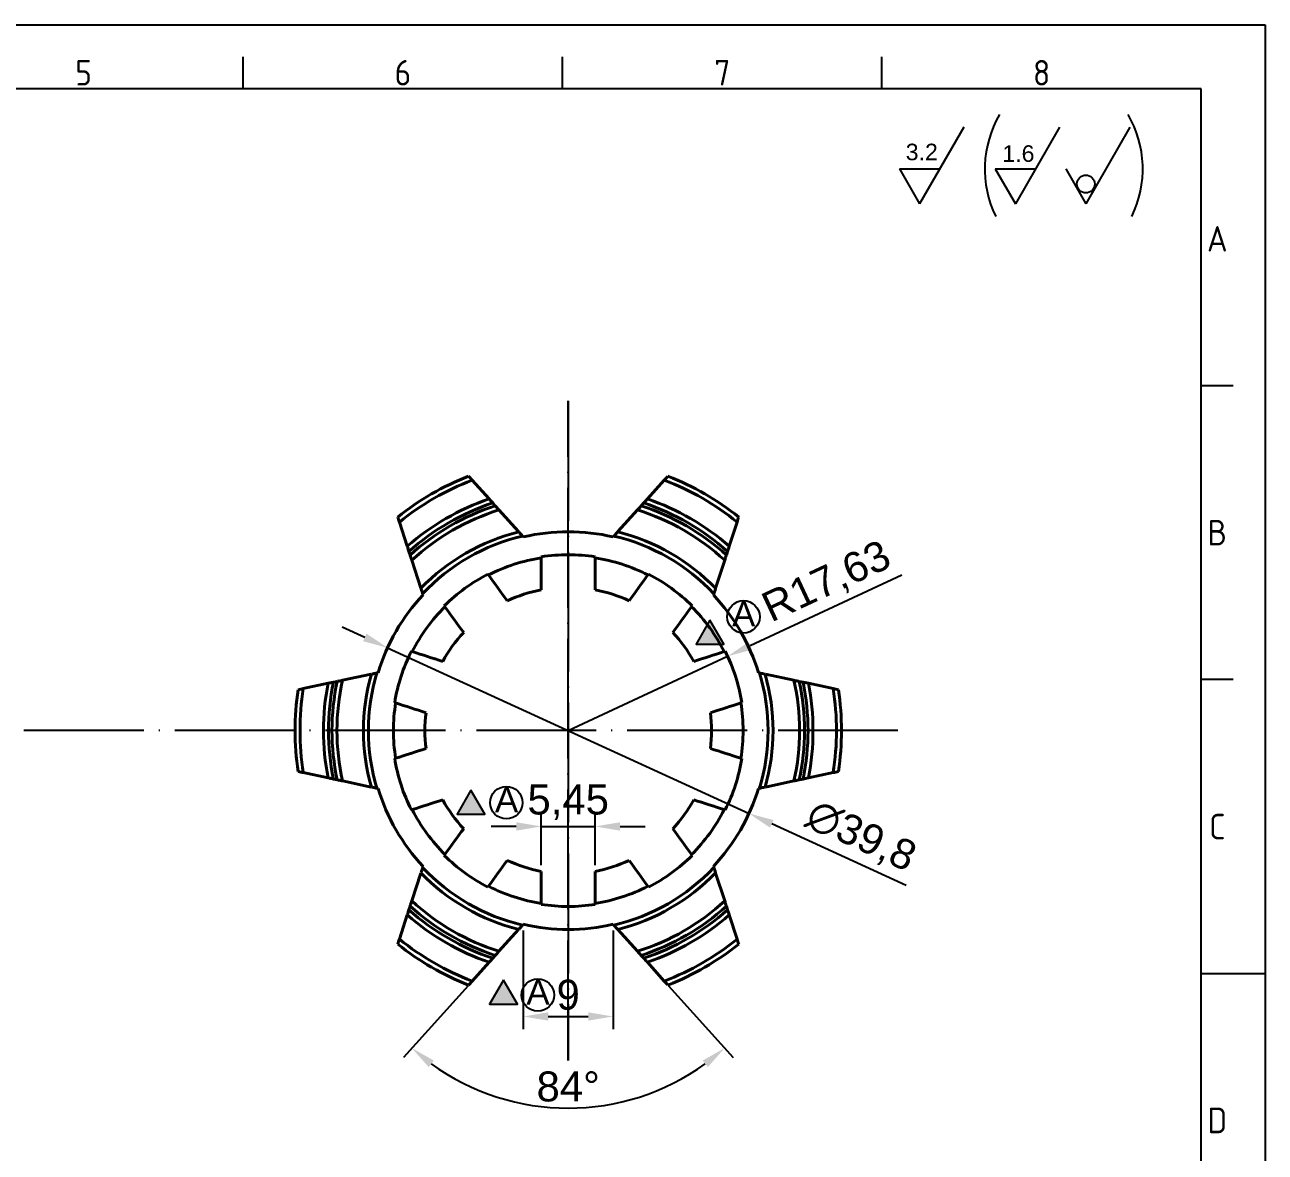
# Model space of a CAD drawing. Header units: millimetres. Extents: x 2521 to 2789, y 1164 to 1354.
# Drawn here: x 2664.9 to 2789.1, y 1241.3 to 1354.2 of the extents above; entities that cross this region are included whole.
import ezdxf
from ezdxf.enums import TextEntityAlignment as Align

# ---------------------------------------------------------------- set-up
doc = ezdxf.new("R2010")
doc.units = ezdxf.units.MM
doc.linetypes.add('ACAD_ISO04W100', pattern=[30, 24, -3, 0, -3])
doc.linetypes.add('ACAD_ISO05W100', pattern=[33, 24, -3, 0, -3, 0, -3])
for name, color, linetype, lineweight in [('AM_0', 7, 'Continuous', 40), ('AM_4', 1, 'ACAD_ISO04W100', 25), ('AM_5', 3, 'Continuous', 25), ('AM_BOR', 2, 'ACAD_ISO05W100', 35)]:
    doc.layers.add(name, color=color, linetype=linetype, lineweight=lineweight)
doc.styles.add('ACISOTS', font='isocp.shx', dxfattribs={"height": 1})
doc.styles.get("Standard").update_dxf_attribs({"font": 'arial.ttf'})
doc.dimstyles.new('ISO-25', dxfattribs={"dimtxt": 3, "dimasz": 2.5, "dimexe": 1.25, "dimexo": 0.625, "dimtad": 1, "dimtxsty": 'Standard', "dimcen": 2.5, "dimadec": 0, "dimazin": 0, "dimtfac": 1, "dimtmove": 0, "dimatfit": 3, "dimfxl": 1, "dimarcsym": 0})

# ---------------------------------------------------------------- blocks, each defined once
blk = doc.blocks.new('A3 ZTL')
for p, q in [((401.17, 280.82), (19.57, 280.82)), ((401.17, 9.78), (401.17, 280.82))]:
    blk.add_line(p, q)
at = {"layer": 'AM_BOR', "color": 135, "linetype": 'Continuous', "lineweight": 25}
for p, q in [((0, 290.61), (410.96, 290.61)), ((410.96, 290.61), (410.96, 0))]:
    blk.add_line(p, q, dxfattribs=at)
at = {"layer": 'AM_BOR', "color": 135, "lineweight": 25}
for p, q in [((254.4, 280.82), (254.4, 285.71)), ((303.33, 280.82), (303.33, 285.71)), ((352.25, 280.82), (352.25, 285.71)), ((406.07, 235.32), (401.17, 235.32)), ((406.07, 190.31), (401.17, 190.31)), ((401.17, 145.3), (410.96, 145.3))]:
    blk.add_line(p, q, dxfattribs=at)
at = {"layer": 'AM_BOR', "color": 135, "lineweight": 25, "style": 'ACISOTS'}
for s, p in [('5', (229.94, 283.27)), ('6', (278.86, 283.27)), ('7', (327.79, 283.27)), ('8', (376.71, 283.27)), ('A', (403.62, 257.83)), ('B', (403.62, 212.82)), ('C', (403.62, 167.81)), ('D', (403.62, 122.8))]:
    blk.add_text(s, height=3.91, dxfattribs=at).set_placement(p, align=Align.MIDDLE)
blk = doc.blocks.new('*D17')
at = {"layer": 'AM_5', "color": 0, "lineweight": -2, "transparency": 16777216}
for p, q in [((2714.83, 1263.52), (2714.83, 1253.67)), ((2723.83, 1263.52), (2723.83, 1253.67)), ((2717.33, 1254.92), (2721.33, 1254.92))]:
    blk.add_line(p, q, dxfattribs=at)
at = {"layer": 'AM_5', "color": 0, "transparency": 16777216}
for points in [[(2717.33, 1255.34), (2717.33, 1254.51), (2714.83, 1254.92)], [(2721.33, 1255.34), (2721.33, 1254.51), (2723.83, 1254.92)]]:
    blk.add_solid(points, dxfattribs=at)
at = {"layer": 'Defpoints', "color": 0, "transparency": 16777216}
for p in [(2714.83, 1264.15), (2723.83, 1264.15), (2723.83, 1254.92)]:
    blk.add_point(p, dxfattribs=at)
at = {"layer": 'AM_5', "color": 0, "transparency": 16777216, "insert": (2719.33, 1257.08), "char_height": 3, "attachment_point": 5}
blk.add_mtext('9', dxfattribs=at)
blk = doc.blocks.new('*D18')
at = {"layer": 'AM_5', "color": 0, "lineweight": -2, "transparency": 16777216}
for p, q in [((2716.63, 1270.06), (2716.63, 1275.19)), ((2722.03, 1270.06), (2722.03, 1275.19)), ((2714.13, 1273.94), (2711.63, 1273.94)), ((2716.63, 1273.94), (2722.03, 1273.94)), ((2724.53, 1273.94), (2727.03, 1273.94))]:
    blk.add_line(p, q, dxfattribs=at)
at = {"layer": 'AM_5', "color": 0, "transparency": 16777216}
for points in [[(2714.13, 1274.36), (2714.13, 1273.52), (2716.63, 1273.94)], [(2724.53, 1274.36), (2724.53, 1273.52), (2722.03, 1273.94)]]:
    blk.add_solid(points, dxfattribs=at)
at = {"layer": 'Defpoints', "color": 0, "transparency": 16777216}
for p in [(2722.03, 1273.94), (2716.63, 1269.44), (2722.03, 1269.44)]:
    blk.add_point(p, dxfattribs=at)
at = {"layer": 'AM_5', "color": 0, "transparency": 16777216, "insert": (2719.33, 1276.36), "char_height": 3, "attachment_point": 5}
blk.add_mtext('5,45', dxfattribs=at)
blk = doc.blocks.new('*D19')
at = {"layer": 'AM_5', "color": 0, "lineweight": -2, "transparency": 16777216}
for p, q in [((2709.3, 1258), (2702.84, 1250.83)), ((2729.37, 1258), (2735.83, 1250.83))]:
    blk.add_line(p, q, dxfattribs=at)
blk.add_arc((2719.33, 1269.15), 23.4, 234.1241, 305.8759, dxfattribs=at)
at = {"layer": 'AM_5', "color": 0, "transparency": 16777216}
for points in [[(2705.36, 1249.86), (2705.88, 1250.51), (2703.68, 1251.76)], [(2732.79, 1250.51), (2733.31, 1249.86), (2734.99, 1251.76)]]:
    blk.add_solid(points, dxfattribs=at)
at = {"layer": 'Defpoints', "color": 0, "transparency": 16777216}
for p in [(2711.41, 1260.35), (2727.26, 1260.35), (2709.72, 1258.46), (2728.95, 1258.46), (2713.67, 1246.44)]:
    blk.add_point(p, dxfattribs=at)
at = {"layer": 'AM_5', "color": 0, "transparency": 16777216, "insert": (2719.33, 1247.9), "char_height": 3, "attachment_point": 5}
blk.add_mtext('84°', dxfattribs=at)
blk = doc.blocks.new('*D22')
at = {"layer": 'AM_5', "color": 0, "lineweight": -2, "transparency": 16777216}
for p, q in [((2698.97, 1292.86), (2696.7, 1293.9)), ((2701.24, 1291.82), (2737.43, 1275.24)), ((2753.17, 1268.03), (2739.7, 1274.2))]:
    blk.add_line(p, q, dxfattribs=at)
at = {"layer": 'AM_5', "color": 0, "transparency": 16777216}
for points in [[(2699.14, 1293.24), (2698.8, 1292.48), (2701.24, 1291.82)], [(2739.87, 1274.58), (2739.53, 1273.82), (2737.43, 1275.24)]]:
    blk.add_solid(points, dxfattribs=at)
at = {"layer": 'Defpoints', "color": 0, "transparency": 16777216}
for p in [(2701.24, 1291.82), (2737.43, 1275.24)]:
    blk.add_point(p, dxfattribs=at)
at = {"layer": 'AM_5', "color": 0, "transparency": 16777216, "insert": (2748.6, 1272.85), "char_height": 3, "attachment_point": 5, "rotation": 335.3862}
blk.add_mtext('∅39,8', dxfattribs=at)
blk = doc.blocks.new('*D41')
at = {"layer": 'AM_5', "color": 0, "lineweight": -2, "transparency": 16777216}
for p, q in [((2752.73, 1299.09), (2737.55, 1292.02)), ((2719.33, 1283.53), (2735.29, 1290.97))]:
    blk.add_line(p, q, dxfattribs=at)
at = {"layer": 'AM_5', "color": 0, "transparency": 16777216}
blk.add_solid([(2737.38, 1292.4), (2737.73, 1291.64), (2735.29, 1290.97)], dxfattribs=at)
at = {"layer": 'Defpoints', "color": 0, "transparency": 16777216}
for p in [(2735.29, 1290.97), (2719.33, 1283.53)]:
    blk.add_point(p, dxfattribs=at)
at = {"layer": 'AM_5', "color": 0, "transparency": 16777216, "insert": (2745.25, 1298.29), "char_height": 3, "attachment_point": 5, "rotation": 24.9839}
blk.add_mtext('R17,63', dxfattribs=at)

msp = doc.modelspace()

# ---------------------------------------------------------------- hatches: boundary and pattern name
at = {"layer": 'AM_5'}
h = msp.add_hatch(color=1, dxfattribs=at)
h.dxf.hatch_style = 1
h.paths.add_polyline_path([(2733.508, 1294.573), (2732.123, 1292.174), (2734.893, 1292.174)])
h = msp.add_hatch(color=1, dxfattribs=at)
h.dxf.hatch_style = 1
h.paths.add_polyline_path([(2709.587, 1277.576), (2708.202, 1275.178), (2710.972, 1275.178)])
h = msp.add_hatch(color=1, dxfattribs=at)
h.dxf.hatch_style = 1
h.paths.add_polyline_path([(2712.853, 1258.547), (2711.468, 1256.148), (2714.238, 1256.148)])

# ---------------------------------------------------------------- linework, layer by layer
at = {"layer": 'AM_0'}
for p, q in [((2709.716, 1308.601), (2711.413, 1306.717)), ((2727.255, 1306.717), (2728.952, 1308.601)), ((2711.777, 1306.312), (2712.033, 1306.028)), ((2726.635, 1306.028), (2726.891, 1306.312)), ((2712.4, 1305.62), (2714.358, 1303.445)), ((2724.309, 1303.445), (2726.268, 1305.62)), ((2703.216, 1301.985), (2702.433, 1304.396)), ((2736.235, 1304.396), (2735.451, 1301.985)), ((2714.834, 1302.917), (2714.758, 1303.002)), ((2723.91, 1303.002), (2723.834, 1302.917)), ((2703.503, 1301.103), (2703.385, 1301.467)), ((2735.283, 1301.467), (2735.165, 1301.103)), ((2704.577, 1297.798), (2703.673, 1300.581)), ((2716.634, 1300.823), (2716.634, 1300.924)), ((2722.034, 1300.924), (2722.034, 1300.823)), ((2734.995, 1300.581), (2734.091, 1297.798)), ((2711.296, 1299.19), (2711.355, 1299.108)), ((2727.313, 1299.108), (2727.372, 1299.19)), ((2704.761, 1297.231), (2704.796, 1297.122)), ((2733.871, 1297.122), (2733.907, 1297.231)), ((2706.987, 1295.934), (2706.927, 1296.016)), ((2731.741, 1296.016), (2731.681, 1295.934)), ((2703.628, 1291.475), (2703.724, 1291.444)), ((2734.944, 1291.444), (2735.04, 1291.475)), ((2696.739, 1288.572), (2699.601, 1289.18)), ((2700.296, 1289.328), (2700.185, 1289.304)), ((2738.483, 1289.304), (2738.371, 1289.328)), ((2739.067, 1289.18), (2741.929, 1288.572)), ((2692.815, 1287.738), (2695.295, 1288.265)), ((2695.828, 1288.378), (2696.202, 1288.458)), ((2742.465, 1288.458), (2742.84, 1288.378)), ((2743.373, 1288.265), (2745.853, 1287.738)), ((2702.055, 1286.308), (2701.959, 1286.339)), ((2736.709, 1286.339), (2736.613, 1286.308)), ((2701.959, 1280.726), (2702.055, 1280.758)), ((2736.613, 1280.758), (2736.709, 1280.726)), ((2695.295, 1278.801), (2692.815, 1279.328)), ((2745.853, 1279.328), (2743.373, 1278.801)), ((2696.202, 1278.608), (2695.828, 1278.687)), ((2699.601, 1277.885), (2696.739, 1278.494)), ((2700.185, 1277.761), (2700.296, 1277.738)), ((2738.371, 1277.738), (2738.483, 1277.761)), ((2741.929, 1278.494), (2739.067, 1277.885)), ((2742.84, 1278.687), (2742.465, 1278.608)), ((2703.724, 1275.622), (2703.628, 1275.591)), ((2735.04, 1275.591), (2734.944, 1275.622)), ((2706.927, 1271.05), (2706.987, 1271.131)), ((2731.681, 1271.131), (2731.741, 1271.05)), ((2703.673, 1266.484), (2704.577, 1269.268)), ((2704.796, 1269.943), (2704.761, 1269.835)), ((2733.907, 1269.835), (2733.871, 1269.943)), ((2734.091, 1269.268), (2734.995, 1266.484)), ((2711.355, 1267.957), (2711.296, 1267.876)), ((2727.372, 1267.876), (2727.313, 1267.957)), ((2703.385, 1265.599), (2703.503, 1265.963)), ((2716.634, 1266.141), (2716.634, 1266.242)), ((2722.034, 1266.242), (2722.034, 1266.141)), ((2735.165, 1265.963), (2735.283, 1265.599)), ((2702.433, 1262.669), (2703.216, 1265.081)), ((2714.758, 1264.063), (2714.834, 1264.148)), ((2723.834, 1264.148), (2723.91, 1264.063)), ((2735.451, 1265.081), (2736.235, 1262.669)), ((2714.358, 1263.62), (2712.4, 1261.445)), ((2726.268, 1261.445), (2724.309, 1263.62)), ((2711.413, 1260.349), (2709.716, 1258.464)), ((2712.033, 1261.038), (2711.777, 1260.753)), ((2726.891, 1260.753), (2726.635, 1261.038)), ((2728.952, 1258.464), (2727.255, 1260.349))]:
    msp.add_line(p, q, dxfattribs=at)
for radius, start, end in [(27.35, 111.39158, 128.60842), (27.35, 51.39158, 68.60842), (26.85, 110.98983, 129.01017), (26.85, 50.98983, 69.01017), (24.5, 108.86346, 131.13654), (24, 108.35244, 131.64756), (24, 48.35244, 71.64756), (24.5, 48.86346, 71.13654), (23.65, 107.98062, 132.01938), (23.15, 107.42795, 132.57205), (23.15, 47.42795, 72.57205), (23.65, 47.98062, 72.01938), (20.5, 103.9922, 136.0078), (20, 103.2276, 136.7724), (19.9, 76.93063, 103.06937), (20, 43.2276, 76.7724), (20.5, 43.9922, 76.0078), (17.5, 98.87537, 117.12463), (17.6, 81.17546, 98.82454), (17.5, 62.87537, 81.12463), (17.6, 117.17546, 134.82454), (17.6, 45.17546, 62.82454), (14.35, 100.84503, 115.15497), (14.35, 64.84503, 79.15497), (19.9, 136.93063, 163.06937), (19.9, 16.93063, 43.06937), (17.5, 134.87537, 153.12463), (17.5, 26.87537, 45.12463), (14.35, 136.84503, 151.15497), (14.35, 28.84503, 43.15497), (17.6, 153.17546, 170.82454), (17.6, 9.17546, 26.82454), (20.5, 163.9922, 196.0078), (20, 163.2276, 196.7724), (20, 343.2276, 16.7724), (20.5, 343.9922, 16.0078), (27.35, 171.39158, 188.60842), (26.85, 170.98983, 189.01017), (24.5, 168.86346, 191.13654), (24, 168.35244, 191.64756), (23.65, 167.98062, 192.01938), (23.15, 167.42795, 192.57205), (23.15, 347.42795, 12.57205), (23.65, 347.98062, 12.01938), (24, 348.35244, 11.64756), (24.5, 348.86346, 11.13654), (26.85, 350.98983, 9.01017), (27.35, 351.39158, 8.60842), (17.5, 170.87537, 189.12463), (14.35, 172.84503, 187.15497), (14.35, 352.84503, 7.15497), (17.5, 350.87537, 9.12463), (17.6, 189.17546, 206.82454), (17.6, 333.17546, 350.82454), (19.9, 196.93063, 223.06937), (19.9, 316.93063, 343.06937), (14.35, 208.84503, 223.15497), (14.35, 316.84503, 331.15497), (17.5, 206.87537, 225.12463), (17.5, 314.87537, 333.12463), (17.6, 225.17546, 242.82454), (14.35, 244.84503, 259.15497), (14.35, 280.84503, 295.15497), (17.6, 297.17546, 314.82454), (20.5, 223.9922, 256.0078), (20, 223.2276, 256.7724), (20, 283.2276, 316.7724), (20.5, 283.9922, 316.0078), (17.5, 242.87537, 261.12463), (17.5, 278.87537, 297.12463), (23.15, 227.42795, 252.57205), (23.15, 287.42795, 312.57205), (24, 228.35244, 251.64756), (23.65, 227.98062, 252.01938), (17.6, 261.17546, 278.82454), (23.65, 287.98062, 312.01938), (24, 288.35244, 311.64756), (24.5, 228.86346, 251.13654), (19.9, 256.93063, 283.06937), (24.5, 288.86346, 311.13654), (27.35, 231.39158, 248.60842), (26.85, 230.98983, 249.01017), (26.85, 290.98983, 309.01017), (27.35, 291.39158, 308.60842)]:
    msp.add_arc((2719.334, 1283.533), radius, start, end, dxfattribs=at)
for points in [[(2709.358, 1308.999), (2709.478, 1308.866), (2709.597, 1308.734), (2709.716, 1308.601)], [(2728.952, 1308.601), (2729.071, 1308.734), (2729.19, 1308.866), (2729.31, 1308.999)], [(2702.433, 1304.396), (2702.378, 1304.566), (2702.323, 1304.735), (2702.268, 1304.905)], [(2736.4, 1304.905), (2736.345, 1304.735), (2736.29, 1304.566), (2736.235, 1304.396)], [(2716.634, 1300.823), (2716.634, 1299.758), (2716.634, 1298.693), (2716.634, 1297.626)], [(2722.034, 1297.626), (2722.034, 1298.693), (2722.034, 1299.758), (2722.034, 1300.823)], [(2713.234, 1296.522), (2712.607, 1297.385), (2711.981, 1298.247), (2711.355, 1299.108)], [(2727.313, 1299.108), (2726.687, 1298.247), (2726.061, 1297.385), (2725.434, 1296.522)], [(2706.987, 1295.934), (2707.612, 1295.073), (2708.239, 1294.211), (2708.866, 1293.348)], [(2729.802, 1293.348), (2730.429, 1294.211), (2731.055, 1295.073), (2731.681, 1295.934)], [(2706.764, 1290.456), (2705.75, 1290.785), (2704.737, 1291.115), (2703.724, 1291.444)], [(2734.944, 1291.444), (2733.931, 1291.115), (2732.918, 1290.785), (2731.904, 1290.456)], [(2692.292, 1287.627), (2692.466, 1287.664), (2692.641, 1287.701), (2692.815, 1287.738)], [(2745.853, 1287.738), (2746.027, 1287.701), (2746.201, 1287.664), (2746.376, 1287.627)], [(2702.055, 1286.308), (2703.068, 1285.979), (2704.081, 1285.65), (2705.096, 1285.32)], [(2733.572, 1285.32), (2734.586, 1285.65), (2735.6, 1285.979), (2736.613, 1286.308)], [(2705.096, 1281.745), (2704.081, 1281.416), (2703.068, 1281.087), (2702.055, 1280.758)], [(2736.613, 1280.758), (2735.6, 1281.087), (2734.586, 1281.416), (2733.572, 1281.745)], [(2692.815, 1279.328), (2692.641, 1279.365), (2692.466, 1279.402), (2692.292, 1279.439)], [(2746.376, 1279.439), (2746.201, 1279.402), (2746.027, 1279.365), (2745.853, 1279.328)], [(2703.724, 1275.622), (2704.737, 1275.951), (2705.75, 1276.28), (2706.764, 1276.61)], [(2731.904, 1276.61), (2732.918, 1276.28), (2733.931, 1275.951), (2734.944, 1275.622)], [(2708.866, 1273.718), (2708.239, 1272.855), (2707.612, 1271.993), (2706.987, 1271.131)], [(2731.681, 1271.131), (2731.055, 1271.993), (2730.429, 1272.855), (2729.802, 1273.718)], [(2711.355, 1267.957), (2711.981, 1268.819), (2712.607, 1269.681), (2713.234, 1270.544)], [(2725.434, 1270.544), (2726.061, 1269.681), (2726.687, 1268.819), (2727.313, 1267.957)], [(2716.634, 1269.439), (2716.634, 1268.373), (2716.634, 1267.307), (2716.634, 1266.242)], [(2722.034, 1266.242), (2722.034, 1267.307), (2722.034, 1268.373), (2722.034, 1269.439)], [(2702.268, 1262.161), (2702.323, 1262.33), (2702.378, 1262.5), (2702.433, 1262.669)], [(2736.235, 1262.669), (2736.29, 1262.5), (2736.345, 1262.33), (2736.4, 1262.161)], [(2709.716, 1258.464), (2709.597, 1258.332), (2709.478, 1258.199), (2709.358, 1258.067)], [(2729.31, 1258.067), (2729.19, 1258.199), (2729.071, 1258.332), (2728.952, 1258.464)]]:
    msp.add_open_spline(points, degree=3, dxfattribs=at)
for points in [[(2711.413, 1306.717), (2711.413, 1306.717), (2711.457, 1306.668), (2711.594, 1306.516), (2711.686, 1306.414), (2711.777, 1306.312)], [(2726.891, 1306.312), (2726.982, 1306.414), (2727.073, 1306.515), (2727.212, 1306.669), (2727.255, 1306.717), (2727.255, 1306.717)], [(2712.033, 1306.028), (2712.033, 1306.028), (2712.078, 1305.978), (2712.216, 1305.825), (2712.308, 1305.722), (2712.4, 1305.62)], [(2726.268, 1305.62), (2726.36, 1305.722), (2726.451, 1305.824), (2726.591, 1305.979), (2726.635, 1306.028), (2726.635, 1306.028)], [(2714.377, 1303.424), (2714.377, 1303.424), (2714.425, 1303.371), (2714.569, 1303.211), (2714.663, 1303.107), (2714.758, 1303.002)], [(2723.91, 1303.002), (2724.003, 1303.105), (2724.098, 1303.211), (2724.242, 1303.371), (2724.291, 1303.424), (2724.291, 1303.424)], [(2703.385, 1301.467), (2703.342, 1301.597), (2703.3, 1301.727), (2703.236, 1301.923), (2703.216, 1301.985), (2703.216, 1301.985)], [(2735.451, 1301.985), (2735.451, 1301.985), (2735.431, 1301.923), (2735.368, 1301.728), (2735.325, 1301.597), (2735.283, 1301.467)], [(2703.673, 1300.581), (2703.63, 1300.712), (2703.588, 1300.842), (2703.523, 1301.04), (2703.503, 1301.103), (2703.503, 1301.103)], [(2735.165, 1301.103), (2735.165, 1301.103), (2735.144, 1301.04), (2735.08, 1300.843), (2735.038, 1300.712), (2734.995, 1300.581)], [(2704.761, 1297.231), (2704.718, 1297.363), (2704.674, 1297.498), (2704.608, 1297.703), (2704.586, 1297.771), (2704.586, 1297.771)], [(2734.082, 1297.771), (2734.082, 1297.771), (2734.06, 1297.703), (2733.994, 1297.498), (2733.95, 1297.365), (2733.907, 1297.231)], [(2699.629, 1289.186), (2699.629, 1289.186), (2699.699, 1289.201), (2699.91, 1289.246), (2700.047, 1289.275), (2700.185, 1289.304)], [(2738.483, 1289.304), (2738.619, 1289.275), (2738.758, 1289.246), (2738.968, 1289.201), (2739.039, 1289.186), (2739.039, 1289.186)], [(2695.295, 1288.265), (2695.295, 1288.265), (2695.359, 1288.278), (2695.56, 1288.321), (2695.694, 1288.35), (2695.828, 1288.378)], [(2696.202, 1288.458), (2696.202, 1288.458), (2696.267, 1288.471), (2696.47, 1288.514), (2696.604, 1288.543), (2696.739, 1288.572)], [(2741.929, 1288.572), (2742.064, 1288.543), (2742.197, 1288.515), (2742.401, 1288.471), (2742.465, 1288.458), (2742.465, 1288.458)], [(2742.84, 1288.378), (2742.974, 1288.35), (2743.107, 1288.321), (2743.309, 1288.278), (2743.373, 1288.265), (2743.373, 1288.265)], [(2695.828, 1278.687), (2695.694, 1278.716), (2695.561, 1278.744), (2695.359, 1278.787), (2695.295, 1278.801), (2695.295, 1278.801)], [(2696.739, 1278.494), (2696.604, 1278.522), (2696.471, 1278.551), (2696.267, 1278.594), (2696.202, 1278.608), (2696.202, 1278.608)], [(2700.185, 1277.761), (2700.049, 1277.79), (2699.91, 1277.82), (2699.699, 1277.865), (2699.629, 1277.88), (2699.629, 1277.88)], [(2739.039, 1277.88), (2739.039, 1277.88), (2738.969, 1277.865), (2738.758, 1277.82), (2738.621, 1277.791), (2738.483, 1277.761)], [(2742.465, 1278.608), (2742.465, 1278.608), (2742.401, 1278.594), (2742.198, 1278.551), (2742.064, 1278.522), (2741.929, 1278.494)], [(2743.373, 1278.801), (2743.373, 1278.801), (2743.309, 1278.787), (2743.108, 1278.744), (2742.974, 1278.716), (2742.84, 1278.687)], [(2704.586, 1269.294), (2704.586, 1269.294), (2704.608, 1269.362), (2704.674, 1269.567), (2704.718, 1269.701), (2704.761, 1269.835)], [(2733.907, 1269.835), (2733.95, 1269.703), (2733.994, 1269.568), (2734.06, 1269.363), (2734.082, 1269.294), (2734.082, 1269.294)], [(2703.503, 1265.963), (2703.503, 1265.963), (2703.524, 1266.026), (2703.587, 1266.222), (2703.63, 1266.354), (2703.673, 1266.484)], [(2734.995, 1266.484), (2735.038, 1266.353), (2735.08, 1266.224), (2735.145, 1266.025), (2735.165, 1265.963), (2735.165, 1265.963)], [(2703.216, 1265.081), (2703.216, 1265.081), (2703.237, 1265.143), (2703.3, 1265.338), (2703.342, 1265.468), (2703.385, 1265.599)], [(2735.283, 1265.599), (2735.325, 1265.468), (2735.368, 1265.339), (2735.431, 1265.142), (2735.451, 1265.081), (2735.451, 1265.081)], [(2714.758, 1264.063), (2714.665, 1263.96), (2714.57, 1263.855), (2714.426, 1263.695), (2714.377, 1263.641), (2714.377, 1263.641)], [(2724.291, 1263.641), (2724.291, 1263.641), (2724.243, 1263.694), (2724.098, 1263.854), (2724.005, 1263.959), (2723.91, 1264.063)], [(2711.777, 1260.753), (2711.685, 1260.651), (2711.594, 1260.55), (2711.456, 1260.397), (2711.413, 1260.349), (2711.413, 1260.349)], [(2712.4, 1261.445), (2712.308, 1261.343), (2712.217, 1261.242), (2712.077, 1261.087), (2712.033, 1261.038), (2712.033, 1261.038)], [(2726.635, 1261.038), (2726.635, 1261.038), (2726.59, 1261.087), (2726.452, 1261.241), (2726.36, 1261.343), (2726.268, 1261.445)], [(2727.255, 1260.349), (2727.255, 1260.349), (2727.211, 1260.397), (2727.074, 1260.55), (2726.982, 1260.652), (2726.891, 1260.753)]]:
    msp.add_open_spline(points, degree=3, knots=[0, 0, 0, 0, 0.5, 0.5, 1, 1, 1, 1], dxfattribs=at)
at = {"layer": 'AM_4', "ltscale": 0.5}
for p, q in [((2719.334, 1250.526), (2719.334, 1316.539)), ((2719.334, 1316.539), (2719.334, 1250.526)), ((2752.341, 1283.533), (2567.627, 1283.533))]:
    msp.add_line(p, q, dxfattribs=at)
at = {"layer": 'AM_5'}
for p, q in [((2758.932, 1343.921), (2754.506, 1336.254)), ((2768.518, 1343.921), (2764.091, 1336.254)), ((2775.566, 1343.921), (2771.14, 1336.254)), ((2752.494, 1339.739), (2756.517, 1339.739)), ((2752.494, 1339.739), (2754.506, 1336.254)), ((2762.079, 1339.739), (2766.103, 1339.739)), ((2762.079, 1339.739), (2764.091, 1336.254)), ((2769.128, 1339.739), (2771.14, 1336.254))]:
    msp.add_line(p, q, dxfattribs=at)
at = {"layer": 'AM_5', "color": 1}
for points in [[(2733.508, 1294.573), (2732.123, 1292.174), (2734.893, 1292.174)], [(2709.587, 1277.576), (2708.202, 1275.178), (2710.972, 1275.178)], [(2712.853, 1258.547), (2711.468, 1256.148), (2714.238, 1256.148)]]:
    msp.add_lwpolyline(points, close=True, dxfattribs=at)
at = {"layer": 'AM_5'}
msp.add_circle((2771.147, 1338.229), 0.892, dxfattribs=at)
at = {"layer": 'AM_5', "color": 1, "ltscale": 0.5}
for centre in [(2736.875, 1294.918), (2713.141, 1276.32), (2716.288, 1257.068)]:
    msp.add_circle(centre, 1.621, dxfattribs=at)
at = {"layer": 'AM_5'}
for centre, start, end in [((2771.867, 1339.731), 149.81687, 205.95777), ((2766.01, 1339.731), 334.04223, 30.18313)]:
    msp.add_arc(centre, 10.835, start, end, dxfattribs=at)

# ---------------------------------------------------------------- block references
at = {"linetype": 'ByBlock', "lineweight": 0, "xscale": 0.6534000000000001, "yscale": 0.6534000000000001, "zscale": 0.6534000000000001}
msp.add_blockref('A3 ZTL', (2520.579, 1164.283), dxfattribs=at)

# ---------------------------------------------------------------- texts
at = {"layer": 'AM_5', "char_height": 1.656, "attachment_point": 1}
for s, insert in [('3.2', (2753.115, 1342.269)), ('1.6', (2762.788, 1342.109))]:
    msp.add_mtext_dynamic_manual_height_columns(s, width=18.23779, gutter_width=12.5, heights=[0], dxfattribs=dict(at, insert=insert))
at = {"layer": 'AM_5', "color": 1, "ltscale": 0.5, "char_height": 2.5, "attachment_point": 1}
for insert in [(2735.732, 1296.46), (2711.998, 1277.862), (2715.145, 1258.61)]:
    msp.add_mtext_dynamic_manual_height_columns('A', width=14.9569, gutter_width=12.5, heights=[0], dxfattribs=dict(at, insert=insert))

# ---------------------------------------------------------------- dimensions: what is measured, and where the dimension line sits
at = {"layer": 'AM_5'}
dim = msp.add_radius_dim(center=(2719.334, 1283.533), mpoint=(2735.287, 1290.966), text='R17,63', dimstyle='ISO-25', dxfattribs=at)
dim.commit()
dim.dimension.update_dxf_attribs({"geometry": '*D41', "text_midpoint": (2745.25, 1298.287)})
dim = msp.add_diameter_dim_2p(p1=(2701.242, 1291.821), p2=(2737.426, 1275.244), dimstyle='ISO-25', dxfattribs=at)
dim.commit()
dim.dimension.update_dxf_attribs({"geometry": '*D22', "text_midpoint": (2748.6, 1272.85)})
dim = msp.add_linear_dim(base=(2722.034, 1273.938), p1=(2716.634, 1269.439), p2=(2722.034, 1269.439), text='5,45', dimstyle='ISO-25', dxfattribs=at)
dim.commit()
dim.dimension.update_dxf_attribs({"geometry": '*D18', "text_midpoint": (2719.334, 1273.938), "dimtype": 160})
dim = msp.add_linear_dim(base=(2723.834, 1254.923), p1=(2714.834, 1264.148), p2=(2723.834, 1264.148), dimstyle='ISO-25', dxfattribs=at)
dim.commit()
dim.dimension.update_dxf_attribs({"geometry": '*D17', "text_midpoint": (2719.334, 1257.08)})
dim = msp.add_angular_dim_2l(base=(2713.673, 1246.441), line1=((2728.952, 1258.464), (2727.255, 1260.349)), line2=((2711.413, 1260.349), (2709.716, 1258.464)), dimstyle='ISO-25', dxfattribs=at)
dim.commit()
dim.dimension.update_dxf_attribs({"geometry": '*D19', "text_midpoint": (2719.334, 1247.902)})

doc.saveas('drawing.dxf')
